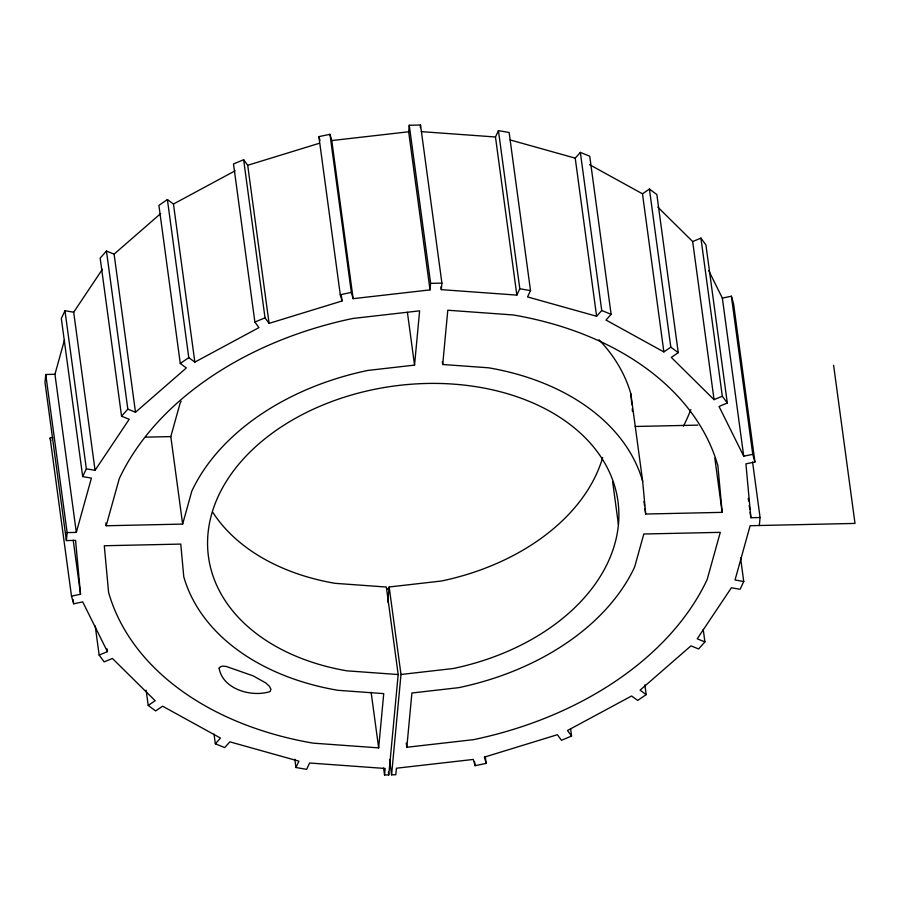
<?xml version="1.0" encoding="UTF-8"?>
<svg xmlns="http://www.w3.org/2000/svg" width="900" height="900" viewBox="0 0 900 900"><rect width="100%" height="100%" fill="white"/><g stroke="black" fill="none" stroke-linecap="round" stroke-linejoin="round"><path stroke-width="1.35" d="M64.519 339.863L54.945 374.287L45.754 374.49L45 382.478L66.375 540.585L75.566 540.382L80.539 594.248L71.494 596.126L50.119 438.019L52.706 437.479M66.375 540.585L67.129 532.597L45.754 374.49M135.495 412.245L114.109 254.138L106.459 251.044L127.834 409.151L135.495 412.245L186.345 367.954L180.281 363.476L158.906 205.38L167.4 199.553L188.775 357.66L194.839 362.126L258.952 327.6L254.88 322.043L233.505 163.946L243.641 159.727L265.016 317.835L269.077 323.381L342.067 300.971L340.279 294.716L318.892 136.62L329.974 134.314L351.349 292.41L353.137 298.665L430.031 289.89L408.656 131.782L409.264 125.258L420.525 125.01L441.911 283.118L441.293 289.642L516.847 295.099L519.817 288.754L498.442 130.646L509.13 132.48L530.505 290.588L527.535 296.933L596.61 316.26L601.729 310.511L580.354 152.404L589.736 156.195L611.111 314.303L605.992 320.051L663.863 351.923L670.804 347.164L649.418 189.067L642.488 193.815L663.863 351.923M420.289 127.62L420.525 125.01M387.754 602.1L389.171 586.98L441.326 581.029A206.618 144.304 -7.7 0 0 602.674 457.493M378.652 747.877L383.738 693.619L337.826 690.3A234.979 164.115 -7.7 0 1 183.78 576.81L180.765 544.084L104.288 545.749L108.596 592.459A311.974 217.89 -7.7 0 0 313.121 743.141L378.652 747.877L371.137 692.314M414.54 365.108L419.625 310.849L352.935 318.454A311.974 217.89 -7.7 0 0 119.261 478.665L106.166 525.757L182.644 524.092L191.824 491.108A234.979 164.115 -7.7 0 1 367.819 370.44L414.54 365.108L407.407 312.322M212.839 512.381A206.618 144.304 -7.7 0 0 335.104 583.335L386.348 587.036L398.183 674.539L388.766 774.889L384.548 774.99L385.155 768.465L309.6 763.009L306.63 769.354L295.942 767.52L294.817 759.206M430.031 289.89L430.639 283.365L409.264 125.258M485.235 756.45L486.18 763.38L475.099 765.686L473.31 759.442L396.428 768.217L395.809 774.742L391.59 774.832L400.995 674.482L389.171 586.98M406.822 747.259L411.907 693L458.629 687.668A234.979 164.115 -7.7 0 0 634.635 567L643.815 534.004L720.293 532.35L707.186 579.442A311.974 217.89 -7.7 0 1 473.512 739.654L406.822 747.259L406.26 743.096M645.683 514.024L642.668 481.298A234.979 164.115 -7.7 0 0 488.621 367.808L442.71 364.489L447.795 310.23L513.326 314.966A311.974 217.89 -7.7 0 1 717.863 465.649L722.16 512.359L645.683 514.024L644.94 508.466M759.33 525.51L760.072 517.523L752.58 462.037M67.129 532.597L76.32 532.395L91.418 478.103L82.699 476.606L61.324 318.499L64.969 310.714L73.688 312.21L102.397 269.303M182.644 524.092L170.809 436.601L179.989 403.605A234.979 164.115 -7.7 0 1 181.125 401.22M82.699 476.606L86.344 468.821L64.969 310.714M516.847 295.099L495.473 136.991L498.442 130.646M295.942 767.52L298.912 761.175L229.849 741.847L224.719 747.596L215.336 743.805L214.02 734.096M740.565 557.921L743.749 581.501L740.115 589.286L731.385 587.79L697.241 638.82L704.903 641.903L698.614 648.956L690.964 645.863L640.102 690.154L646.178 694.62L637.673 700.447L631.609 695.981L567.506 730.508L571.567 736.054L561.442 740.273L557.37 734.715L484.391 757.136L486.18 763.38M86.344 468.821L95.062 470.317L129.206 419.287L121.556 416.194L100.17 258.097L106.459 251.044M121.556 416.194L127.834 409.151M596.61 316.26L575.224 158.153L580.354 152.404M215.336 743.805L220.466 738.056L162.585 706.185L155.655 710.933L148.219 705.454L146.149 690.199M114.109 254.138L160.729 213.536M180.281 363.476L188.775 357.66M148.219 705.454L155.149 700.706L112.41 658.451L104.141 661.883L99.157 655.087L95.22 625.961M649.418 189.067L656.854 194.546L678.24 352.642L671.299 357.401L714.049 399.656L722.317 396.225L700.931 238.118L692.674 241.549L657.877 207.157M167.4 199.553L173.464 204.019L235.102 170.82M254.88 322.043L265.016 317.835M99.157 655.087L107.426 651.656L107.044 648.877M700.931 238.118L705.926 244.912L727.301 403.02L719.033 406.451L743.726 456.199L752.76 454.32L754.954 461.981L745.92 463.86L750.881 517.714L760.072 517.523M243.641 159.727L247.703 165.285L319.365 143.269M340.279 294.716L351.349 292.41M708.773 270.731L722.351 298.103L731.385 296.213L733.579 303.874L754.954 461.981M71.494 596.126L73.688 603.788L82.721 601.898L107.426 651.656M329.974 134.314L331.762 140.558L408.656 131.782M386.606 589.028L389.396 588.701M400.995 674.482L453.15 668.52A206.618 144.304 -7.7 0 0 589.151 441.889A206.618 144.304 -7.7 0 0 252.956 449.201A206.618 144.304 -7.7 0 0 346.928 670.837L398.183 674.539M430.639 283.365L441.911 283.118M145.778 437.141L170.809 436.601M635.242 426.488L697.815 425.126M421.312 131.636L495.473 136.991M519.817 288.754L530.505 290.588M743.749 581.501L735.03 580.005L750.139 525.712L855 523.429L833.625 365.321M510.142 139.939L575.224 158.153M601.729 310.511L611.111 314.303M589.534 164.655L642.488 193.815M670.804 347.164L678.24 352.642M722.317 396.225L727.301 403.02M318.892 136.62L319.973 140.366M50.119 438.019L50.85 440.572M731.385 296.213L752.76 454.32M722.351 298.103L743.726 456.199M748.26 498.308L748.631 501.075M749.194 505.238L749.756 509.4M750.127 512.168L750.881 517.714M692.674 241.549L714.049 399.656M714.836 458.19L722.16 512.359M703.215 629.426L704.903 641.903M598.961 339.739A234.979 164.115 -7.7 0 1 630.844 393.795L642.668 481.298M643.995 501.525L644.558 505.688M644.861 684.911L646.178 694.62M612.619 481.534L618.435 524.587M570.634 729.124L571.567 736.054M440.921 286.864L441.293 289.642M442.339 361.71L442.71 364.489M474.536 761.524L475.099 765.686M331.762 140.558L353.137 298.665M341.314 295.425L342.067 300.971M389.52 759.577L391.59 774.832M388.395 772.121L388.766 774.889M383.603 768.049L384.548 774.99M247.703 165.285L269.077 323.381M173.464 204.019L194.839 362.126M105.784 522.979L106.166 525.757M73.688 312.21L95.062 470.317M54.945 374.287L76.32 532.395M73.215 540.158L80.539 594.248M73.125 599.625L73.688 603.788M630.844 393.795L631.845 404.707M632.216 408.791L632.475 411.525M690.829 409.59A311.974 217.89 -7.7 0 1 683.482 426.15M219.116 668.149C222.615 689.456 251.977 697.567 270.157 691.526L270.934 689.231L269.449 686.317L265.826 682.965L253.226 675.9L226.406 666.506L223.009 666.124L220.523 666.686L219.116 668.149"/></g></svg>
